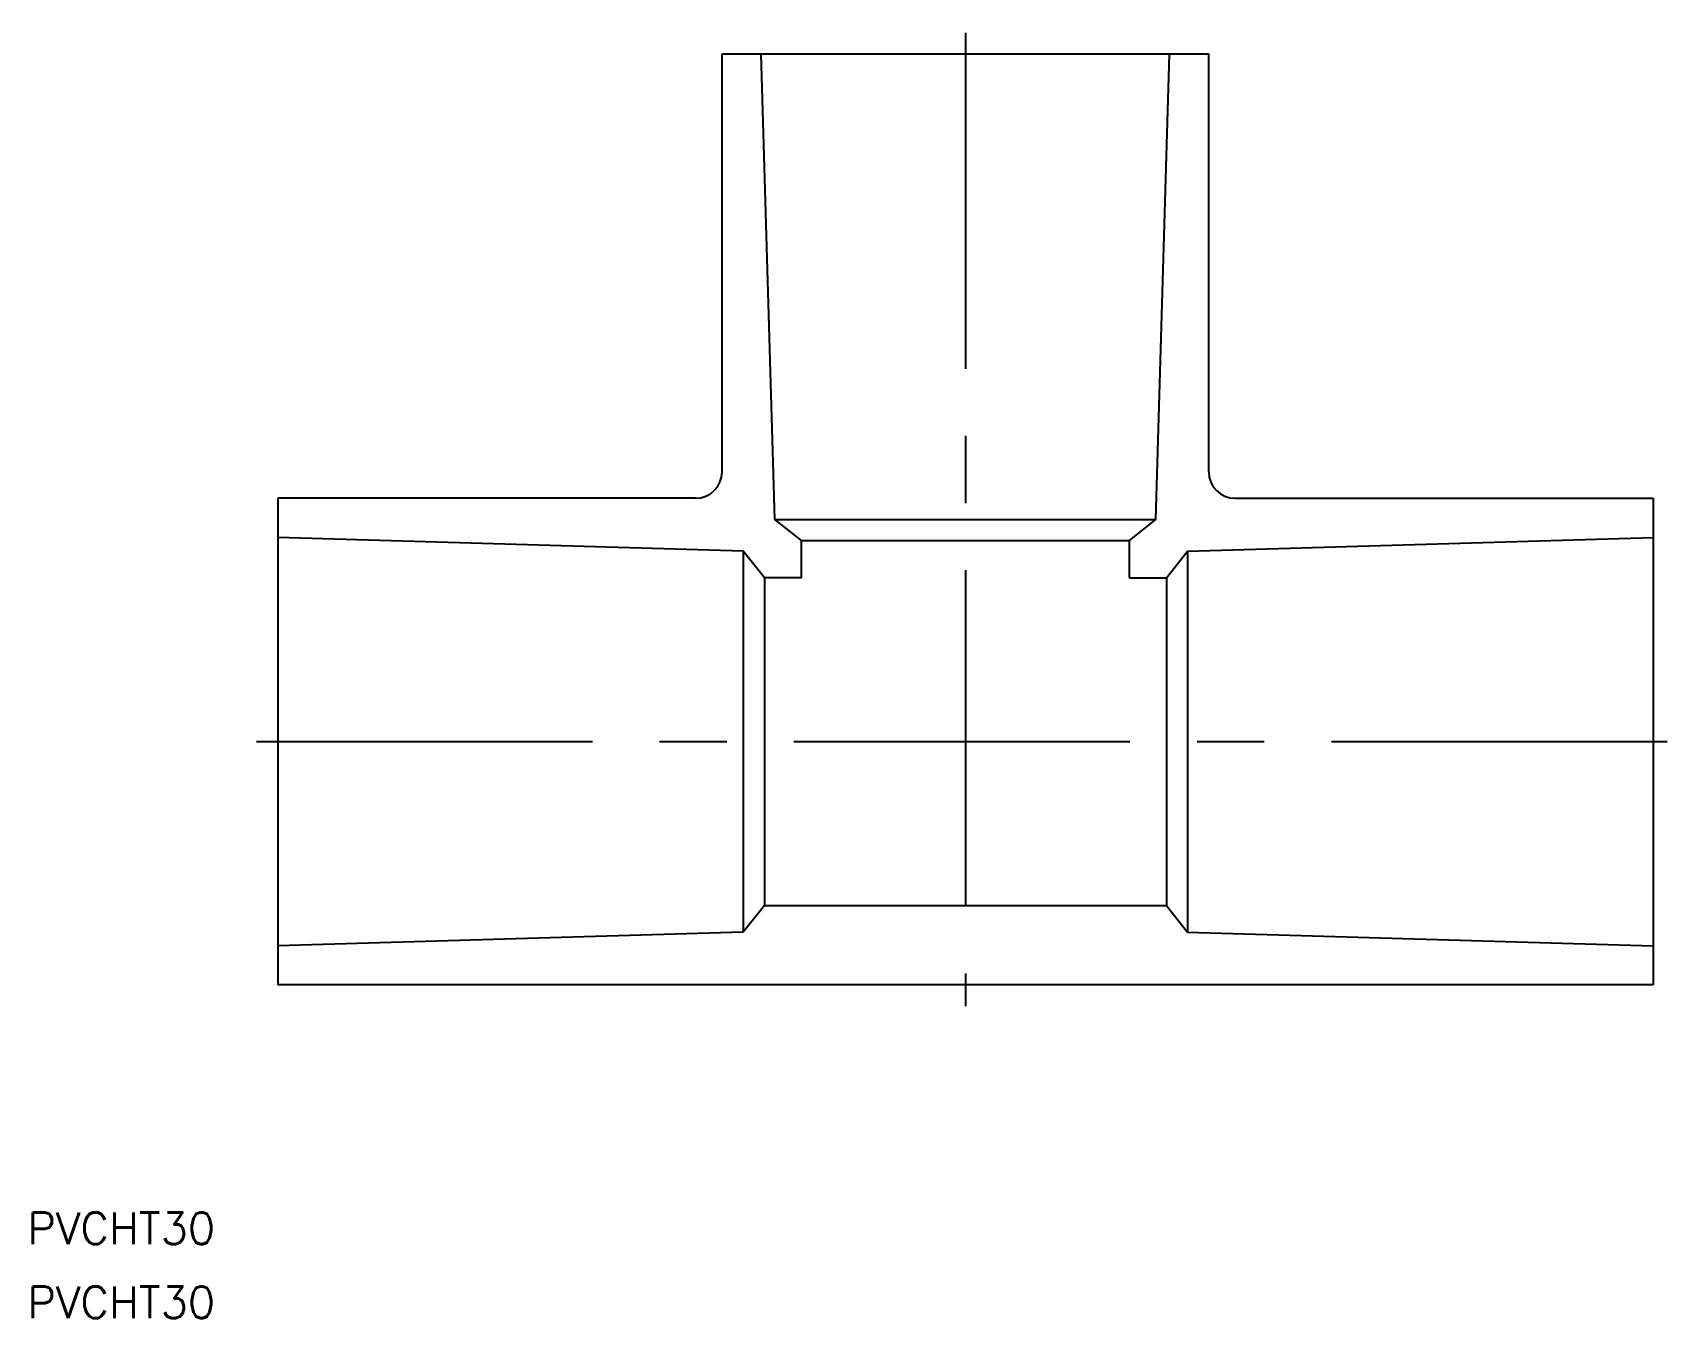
# Model space of a CAD drawing. Extents: x -23 to 132, y -54 to 67.
import ezdxf

# ---------------------------------------------------------------- set-up
doc = ezdxf.new("R2010")
doc.units = 0
doc.linetypes.add('CENTER', pattern=[50.8, 31.75, -6.35, 6.35, -6.35])
doc.layers.get('0').update_dxf_attribs({"linetype": 'CONTINUOUS'})
doc.layers.add('CENTER', color=1, linetype='CENTER')
doc.styles.get("Standard").update_dxf_attribs({"font": 'txt.shx', "height": 3, "bigfont": 'bigfont.shx'})

msp = doc.modelspace()

# ---------------------------------------------------------------- linework, layer by layer
at = {"color": 7, "linetype": 'CONTINUOUS'}
for p, q in [((42, 25.5), (42, 65)), ((42, 65), (88, 65)), ((46.99, 21), (45.7, 65)), ((83.01, 21), (84.3, 65)), ((88, 25.5), (88, 65)), ((39.5, 23), (0, 23)), ((0, 23), (0, -23)), ((90.5, 23), (130, 23)), ((130, 23), (130, -23)), ((49.5, 19), (46.99, 21)), ((46.99, 21), (83.01, 21)), ((80.5, 19), (83.01, 21)), ((44, 18.01), (0, 19.3)), ((49.5, 19), (80.5, 19)), ((49.5, 15.5), (49.5, 19)), ((80.5, 15.5), (80.5, 19)), ((86, 18.01), (130, 19.3)), ((44, 18.01), (44, -18.01)), ((46, 15.5), (44, 18.01)), ((84, 15.5), (86, 18.01)), ((86, 18.01), (86, -18.01)), ((46, 15.5), (46, -15.5)), ((49.5, 15.5), (46, 15.5)), ((80.5, 15.5), (84, 15.5)), ((84, 15.5), (84, -15.5)), ((46, -15.5), (44, -18.01)), ((46, -15.5), (84, -15.5)), ((84, -15.5), (86, -18.01)), ((44, -18.01), (0, -19.3)), ((86, -18.01), (130, -19.3)), ((130, -23), (0, -23))]:
    msp.add_line(p, q, dxfattribs=at)
for centre, start, end in [((39.5, 25.5), 270, 0), ((90.5, 25.5), 180, 270)]:
    msp.add_arc(centre, 2.5, start, end, dxfattribs=at)
at = {"layer": 'CENTER', "color": 1, "linetype": 'CENTER'}
for p, q in [((65, 67), (65, -25)), ((-2, 0), (132, 0))]:
    msp.add_line(p, q, dxfattribs=at)

# ---------------------------------------------------------------- texts
at = {"color": 7, "linetype": 'CONTINUOUS'}
for p in [(-23.66, -47.49), (-23.66, -54.49)]:
    msp.add_text('PVCHT30', height=3, dxfattribs=at).set_placement(p)

doc.saveas('drawing.dxf')
